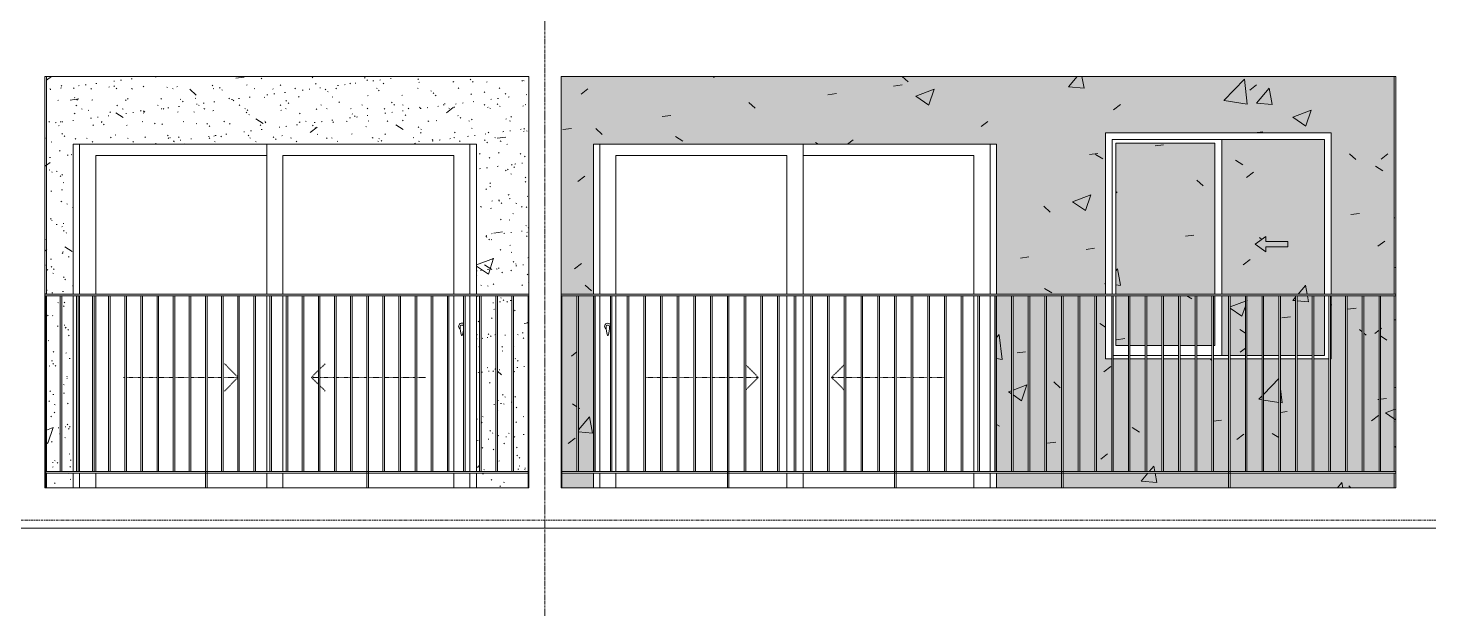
# Model space of a CAD drawing. Header units: millimetres. Extents: x -134153 to 99383, y -5233 to 35400.
# Drawn here: x 27454 to 36140, y 11849 to 15450 of the extents above; entities that cross this region are included whole.
import ezdxf

# ---------------------------------------------------------------- set-up
doc = ezdxf.new("R2010")
doc.units = ezdxf.units.MM
for name, pattern in [('1 NÉT CALL OUT', [6, 3, -3]), ('Centre', [31.75, 6.35, -4.7625, 15.875, -4.7625]), ('Dash', [6, 3, -3]), ('Grid Line', [22.225, 12.7, -3.175, 3.175, -3.175])]:
    doc.linetypes.add(name, pattern=pattern)
for name, color, linetype, lineweight in [('0-2', 250, 'Continuous', 5), ('A-DETL-GENF', 92, 'Continuous', 9), ('A-DETL-GENF-1', 92, '1 NÉT CALL OUT', 9), ('A-DOOR', 31, 'Continuous', 9), ('A-DOOR-FRAM', 31, 'Continuous', 9), ('A-DOOR-HDLN', 31, 'Dash', 9), ('A-FLOR-HRAL', 11, 'Continuous', 9), ('A-FLOR-LEVL-2', 51, 'Centre', 9), ('A-GLAZ', 151, 'Continuous', 9), ('A-GLAZ-3', 7, '1 NÉT CALL OUT', 9), ('A-WALL', 113, 'Continuous', 9), ('A-WALL-PATT-1', 9, 'Continuous', 9), ('I-WALL-1', 7, 'Continuous', 9), ('S-GRID-1', 1, 'Grid Line', 9)]:
    doc.layers.add(name, color=color, linetype=linetype, lineweight=lineweight)
pattern_1 = [(50, (82572.6, 0), (1165.98, -102.01), [121.92, -1341.12]), (355, (82572.6, 0), (-225.554, 1222.763), [97.536, -1072.896]), (100.451, (82669.8, -8.5), (940.433, 1120.746), [103.616, -1139.776]), (46.184, (82572.6, 325.1), (1734.91, -269.07), [182.88, -2011.68]), (96.636, (82717.2, 302.7), (1519.38, 1583.54), [155.42, -1709.66]), (351.184, (82572.6, 325.1), (1519.39, 1583.52), [146.3, -1609.34]), (21, (82735.2, 243.8), (970.33, -654.498), [121.92, -1341.12]), (326, (82735.2, 243.8), (395.53, 1178.804), [97.536, -1072.896]), (71.451, (82816, 189.3), (1365.87, 524.296), [103.616, -1139.776]), (37.5, (82572.62, 0), (19.767, 541.153), [53.645, -1006.246, 53.645, -1035.507, -1076.96]), (37.5, (82572.62, 0), (19.767, 541.153), [-2149.043, 53.645, -1023.315]), (7.5, (82572.6, 0), (427.646, 641.156), [53.645, -567.334, 53.645, -981.862, -410.464]), (7.5, (82572.6, 0), (427.646, 641.156), [-1656.486, 53.645, -356.82]), (327.5, (82210.1, 0), (867.782, -36.665), [53.645, -352.755, 53.645, -1214.323, -1682.496]), (327.5, (82210.1, 0), (867.782, -36.665), [-1674.368, 53.645, -1628.85]), (317.5, (82047.56, 0), (948.028, 162.73), [53.645, -474.675, 53.645, -788.416, -1194.816]), (317.5, (82047.56, 0), (948.028, 162.73), [-1370.38, 53.645, -1141.17])]
pattern_2 = [(37.5, (82572.62, 0), (-5.1206, 156.61216), [5.364, -118.181, 5.364, -132.812, -132.08]), (37.5, (82572.62, 0), (-5.1206, 156.61216), [-261.722, 5.364, -126.716]), (7.5, (82572.62, 0), (143.847, 229.3842), [5.364, -61.285, 5.364, -105.989, -42.672]), (7.5, (82572.62, 0), (143.847, 229.3842), [-178.003, 5.364, -37.308]), (327.5, (82472.65, 0), (253.1176, 0.4601), [5.364, -35.276, 5.364, -140.94, -191.008]), (327.5, (82472.65, 0), (253.1176, 0.4601), [-186.944, 5.364, -185.644]), (317.5, (82472.65, 0), (244.3381, 71.3376), [5.364, -14.956, 5.364, -90.546, -109.728]), (317.5, (82472.65, 0), (244.3381, 71.3376), [-116.23, 5.364, -104.364])]

# ---------------------------------------------------------------- blocks, each defined once
blk = doc.blocks.new('NCV_TKTC_TANG 3 - 4_rvt-3-TKCS_MẶT ĐỨNG HƯỚNG NAM')
at = {"layer": 'A-WALL-PATT-1'}
h = blk.add_hatch(dxfattribs=at)
h.set_pattern_fill('FP_31', color=256, style=0, pattern_type=2)
h.set_pattern_definition(pattern_1)
h.paths.add_polyline_path([(66057.6, 12600), (66062.6, 12600), (66062.1, 12690), (66057.6, 12690), (66057.6, 12605.9)])
h.paths.add_polyline_path([(66062.1, 12700), (66062.6, 12700), (66062.6, 13790), (66057.6, 13790), (66057.6, 12700)])
h.paths.add_polyline_path([(66062.6, 13800), (66062.6, 15150), (66052.6, 15150), (66052.6, 13800), (66058.4, 13800)])
h = blk.add_hatch(dxfattribs=at)
h.set_pattern_fill('FP_32', color=256, style=0, pattern_type=2)
h.set_pattern_definition(pattern_2)
h.paths.add_polyline_path([(66057.6, 12600), (66062.6, 12600), (66062.1, 12690), (66057.6, 12690), (66057.6, 12605.9)])
h.paths.add_polyline_path([(66062.1, 12700), (66062.6, 12700), (66062.6, 13790), (66057.6, 13790), (66057.6, 12700)])
h.paths.add_polyline_path([(66062.6, 13800), (66062.6, 15150), (66052.6, 15150), (66052.6, 13800), (66058.4, 13800)])
h = blk.add_hatch(dxfattribs=at)
h.set_pattern_fill('FP_31', color=256, style=0, pattern_type=2)
h.set_pattern_definition(pattern_1)
h.paths.add_polyline_path([(68727.6, 12600), (69047.6, 12600), (69047.6, 12690), (68727.6, 12690)])
h.paths.add_polyline_path([(66062.6, 12600), (66227.6, 12600), (66227.6, 12690), (66062.6, 12690)])
h.paths.add_polyline_path([(69016.9, 12700), (69047.6, 12700), (69047.6, 13790), (68957.6, 13790), (68957.6, 12700), (69008, 12700)])
h.paths.add_polyline_path([(66080.7, 12700), (66147.6, 12700), (66147.6, 13790), (66062.6, 13790), (66062.6, 12700), (66077.6, 12700)])
h.paths.add_polyline_path([(66157.6, 12700), (66227.6, 12700), (66227.6, 13790), (66157.6, 13790), (66157.6, 13138.6)])
h.paths.add_polyline_path([(68727.6, 12700), (68747.6, 12700), (68747.6, 13790), (68727.6, 13790), (68727.6, 13138.6)])
h.paths.add_polyline_path([(68847.6, 12700), (68847.6, 13790), (68757.6, 13790), (68757.6, 12700)])
h.paths.add_polyline_path([(68857.6, 12700), (68947.6, 12700), (68947.6, 13790), (68857.6, 13789), (68857.6, 13138.6)])
h.paths.add_polyline_path([(66227.6, 13800), (66227.6, 14730), (68727.6, 14730), (68727.6, 13800), (69052.6, 13800), (69052.6, 15150), (66062.6, 15150), (66062.6, 13800), (66160.3, 13800)])
h = blk.add_hatch(dxfattribs=at)
h.set_pattern_fill('FP_32', color=256, style=0, pattern_type=2)
h.set_pattern_definition(pattern_2)
h.paths.add_polyline_path([(68727.6, 12600), (69047.6, 12600), (69047.6, 12690), (68727.6, 12690)])
h.paths.add_polyline_path([(66062.6, 12600), (66227.6, 12600), (66227.6, 12690), (66062.6, 12690)])
h.paths.add_polyline_path([(69016.9, 12700), (69047.6, 12700), (69047.6, 13790), (68957.6, 13790), (68957.6, 12700), (69008, 12700)])
h.paths.add_polyline_path([(66080.7, 12700), (66147.6, 12700), (66147.6, 13790), (66062.6, 13790), (66062.6, 12700), (66077.6, 12700)])
h.paths.add_polyline_path([(66157.6, 12700), (66227.6, 12700), (66227.6, 13790), (66157.6, 13790), (66157.6, 13138.6)])
h.paths.add_polyline_path([(68727.6, 12700), (68747.6, 12700), (68747.6, 13790), (68727.6, 13790), (68727.6, 13138.6)])
h.paths.add_polyline_path([(68847.6, 12700), (68847.6, 13790), (68757.6, 13790), (68757.6, 12700)])
h.paths.add_polyline_path([(68857.6, 12700), (68947.6, 12700), (68947.6, 13790), (68857.6, 13789), (68857.6, 13138.6)])
h.paths.add_polyline_path([(66227.6, 13800), (66227.6, 14730), (68727.6, 14730), (68727.6, 13800), (69052.6, 13800), (69052.6, 15150), (66062.6, 15150), (66062.6, 13800), (66160.3, 13800)])
h = blk.add_hatch(dxfattribs=at)
h.set_pattern_fill('FP_31', color=256, style=0, pattern_type=2)
h.set_pattern_definition(pattern_1)
h.paths.add_polyline_path([(71952.6, 12600), (72355.5, 12600), (72355.5, 12690), (71952.6, 12690)])
h.paths.add_polyline_path([(72657.1, 12600), (73391.5, 12600), (73391.5, 12690), (72365.5, 12690), (72365.5, 12600)])
h.paths.add_polyline_path([(69257.5, 12600), (69452.6, 12600), (69452.6, 12690), (69257.5, 12690), (69257.5, 12600.4)])
h.paths.add_polyline_path([(74254.9, 12600), (74417.1, 12600), (74417.1, 12690), (73401.5, 12690), (73401.5, 12600), (74243.7, 12600)])
h.paths.add_polyline_path([(69361.1, 12700), (69452.6, 12700), (69452.6, 13790), (69361.1, 13790), (69361.1, 13138.6)])
h.paths.add_polyline_path([(73287.9, 12700), (73287.9, 13400), (73194.3, 13400), (73194.3, 12700)])
h.paths.add_polyline_path([(73184.3, 12700), (73184.3, 13400), (73090.7, 13400), (73090.7, 12700)])
h.paths.add_polyline_path([(69351.1, 12700), (69351.1, 13790), (69257.5, 13790), (69257.5, 12700), (69283.4, 12700)])
h.paths.add_polyline_path([(73080.7, 12700), (73080.7, 13400), (72987.1, 13400), (72987.1, 12700)])
h.paths.add_polyline_path([(74402.1, 12700), (74417.1, 12700), (74417.1, 13790), (74333.9, 13790), (74333.9, 12700), (74347.6, 12700)])
h.paths.add_polyline_path([(74243.7, 12700), (74323.9, 12700), (74323.9, 13790), (74230.3, 13790), (74230.3, 12700)])
h.paths.add_polyline_path([(71952.6, 12700), (72044.7, 12700), (72044.7, 13790), (71952.6, 13790), (71952.6, 13138.6)])
h.paths.add_polyline_path([(72054.7, 12700), (72148.3, 12700), (72148.3, 13790), (72054.7, 13790), (72054.7, 13138.6)])
h.paths.add_polyline_path([(72251.9, 12700), (72251.9, 13790), (72158.3, 13790), (72158.3, 12700)])
h.paths.add_polyline_path([(72261.9, 12700), (72355.5, 12700), (72355.5, 13790), (72261.9, 13790), (72261.9, 13138.6)])
h.paths.add_polyline_path([(72365.5, 12700), (72459.1, 12700), (72459.1, 13790), (72365.5, 13790), (72365.5, 13138.6)])
h.paths.add_polyline_path([(72562.7, 12700), (72562.7, 13790), (72469.1, 13790), (72469.1, 12700)])
h.paths.add_polyline_path([(72572.7, 12700), (72666.3, 12700), (72666.3, 13400), (72627.6, 13400), (72627.6, 13790), (72572.7, 13790), (72572.7, 13138.6)])
h.paths.add_polyline_path([(72977.1, 12700), (72977.1, 13400), (72883.5, 13400), (72883.5, 12700)])
h.paths.add_polyline_path([(72873.5, 12700), (72873.5, 13400), (72779.9, 13400), (72779.9, 12700)])
h.paths.add_polyline_path([(72769.9, 12700), (72769.9, 13400), (72676.3, 13400), (72676.3, 12700)])
h.paths.add_polyline_path([(73401.5, 12700), (73495.1, 12700), (73495.1, 13400), (73401.5, 13400), (73401.5, 13138.6)])
h.paths.add_polyline_path([(73391.5, 12700), (73390.2, 13400), (73297.9, 13400), (73297.9, 12700)])
h.paths.add_polyline_path([(74220.3, 12700), (74220.3, 13790), (74126.7, 13790), (74126.7, 12700), (74146.9, 12700)])
h.paths.add_polyline_path([(73505.1, 12700), (73598.7, 12700), (73598.7, 13400), (73505.1, 13400), (73505.1, 13138.6)])
h.paths.add_polyline_path([(73608.7, 12700), (73702.3, 12700), (73702.3, 13400), (73608.7, 13400), (73608.7, 13138.6)])
h.paths.add_polyline_path([(73712.3, 12700), (73805.9, 12700), (73805.9, 13400), (73712.3, 13400), (73712.3, 13102)])
h.paths.add_polyline_path([(73815.9, 12700), (73909.5, 12700), (73909.5, 13400), (73815.9, 13400), (73815.9, 13006.2)])
h.paths.add_polyline_path([(74116.7, 12700), (74116.7, 13790), (74027.6, 13790), (74027.6, 13400), (74023.1, 13400), (74023.1, 12700)])
h.paths.add_polyline_path([(73919.5, 12700), (74013.1, 12700), (74013.1, 13400), (73919.5, 13400), (73919.5, 12910.3)])
h.paths.add_polyline_path([(73401.5, 13419.1), (73495.1, 13419.1), (73495.1, 13790), (73401.5, 13790), (73401.5, 13482.6)])
h.paths.add_polyline_path([(73391.5, 13419.1), (73391.5, 13790), (73349.8, 13790), (73349.8, 13419.1), (73369.6, 13419.1)])
h.paths.add_polyline_path([(73919.5, 13419.1), (73986.6, 13419.1), (73986.6, 13790), (73919.5, 13790)])
h.paths.add_polyline_path([(73909.5, 13419.1), (73909.5, 13790), (73815.9, 13790), (73815.9, 13419.1)])
h.paths.add_polyline_path([(73805.9, 13419.1), (73805.9, 13790), (73712.3, 13790), (73712.3, 13419.1)])
h.paths.add_polyline_path([(73702.3, 13419.1), (73702.3, 13790), (73608.7, 13790), (73608.7, 13419.1)])
h.paths.add_polyline_path([(73598.7, 13419.1), (73598.7, 13790), (73505.1, 13790), (73505.1, 13419.1)])
h.paths.add_polyline_path([(72769.9, 13482.6), (72769.9, 13790), (72691.1, 13790), (72691.1, 13482.6)])
h.paths.add_polyline_path([(73080.7, 13482.6), (73080.7, 13790), (72987.1, 13790), (72987.1, 13482.6)])
h.paths.add_polyline_path([(73090.7, 13482.6), (73184.3, 13482.6), (73184.3, 13790), (73090.7, 13789.2), (73090.7, 13677.1)])
h.paths.add_polyline_path([(72873.5, 13482.6), (72873.5, 13790), (72779.9, 13790), (72779.9, 13482.6)])
h.paths.add_polyline_path([(73194.3, 13482.6), (73287.9, 13482.6), (73287.9, 13790), (73194.3, 13790), (73194.3, 13581.2)])
h.paths.add_polyline_path([(73305.3, 13482.6), (73305.3, 13790), (73297.9, 13790), (73297.9, 13482.6), (73301, 13482.6)])
h.paths.add_polyline_path([(72977.1, 13482.6), (72977.1, 13790), (72883.5, 13790), (72883.5, 13482.6)])
h.paths.add_polyline_path([(72691.1, 13800), (73305.3, 13800), (73305.3, 14736.5), (72691.1, 14736.5), (72691.1, 14046.8)])
h.paths.add_polyline_path([(69452.6, 13800), (69452.6, 14730), (71952.6, 14730), (71952.6, 13800), (72627.6, 13800), (72627.6, 14800), (74027.6, 14800), (74027.6, 13800), (74417.1, 13800), (74417.1, 15150), (69252.6, 15150), (69252.6, 13800), (69375.1, 13800)])
h.paths.add_polyline_path([(73986.6, 13800), (73986.6, 14759.1), (73349.8, 14759.1), (73349.8, 13800), (73758.5, 13800)])
h.paths.add_polyline_path([(73623.1, 14062.1), (73555.3, 14109.5), (73623.1, 14157), (73623.1, 14126.5), (73758.5, 14126.5), (73758.5, 14092.6), (73623.1, 14092.6)])
h = blk.add_hatch(dxfattribs=at)
h.set_pattern_fill('FP_32', color=256, style=0, pattern_type=2)
h.set_pattern_definition(pattern_2)
h.paths.add_polyline_path([(71952.6, 12600), (72355.5, 12600), (72355.5, 12690), (71952.6, 12690)])
h.paths.add_polyline_path([(72657.1, 12600), (73391.5, 12600), (73391.5, 12690), (72365.5, 12690), (72365.5, 12600)])
h.paths.add_polyline_path([(69257.5, 12600), (69452.6, 12600), (69452.6, 12690), (69257.5, 12690), (69257.5, 12600.4)])
h.paths.add_polyline_path([(74254.9, 12600), (74417.1, 12600), (74417.1, 12690), (73401.5, 12690), (73401.5, 12600), (74243.7, 12600)])
h.paths.add_polyline_path([(69361.1, 12700), (69452.6, 12700), (69452.6, 13790), (69361.1, 13790), (69361.1, 13138.6)])
h.paths.add_polyline_path([(73287.9, 12700), (73287.9, 13400), (73194.3, 13400), (73194.3, 12700)])
h.paths.add_polyline_path([(73184.3, 12700), (73184.3, 13400), (73090.7, 13400), (73090.7, 12700)])
h.paths.add_polyline_path([(69351.1, 12700), (69351.1, 13790), (69257.5, 13790), (69257.5, 12700), (69283.4, 12700)])
h.paths.add_polyline_path([(73080.7, 12700), (73080.7, 13400), (72987.1, 13400), (72987.1, 12700)])
h.paths.add_polyline_path([(74402.1, 12700), (74417.1, 12700), (74417.1, 13790), (74333.9, 13790), (74333.9, 12700), (74347.6, 12700)])
h.paths.add_polyline_path([(74243.7, 12700), (74323.9, 12700), (74323.9, 13790), (74230.3, 13790), (74230.3, 12700)])
h.paths.add_polyline_path([(71952.6, 12700), (72044.7, 12700), (72044.7, 13790), (71952.6, 13790), (71952.6, 13138.6)])
h.paths.add_polyline_path([(72054.7, 12700), (72148.3, 12700), (72148.3, 13790), (72054.7, 13790), (72054.7, 13138.6)])
h.paths.add_polyline_path([(72251.9, 12700), (72251.9, 13790), (72158.3, 13790), (72158.3, 12700)])
h.paths.add_polyline_path([(72261.9, 12700), (72355.5, 12700), (72355.5, 13790), (72261.9, 13790), (72261.9, 13138.6)])
h.paths.add_polyline_path([(72365.5, 12700), (72459.1, 12700), (72459.1, 13790), (72365.5, 13790), (72365.5, 13138.6)])
h.paths.add_polyline_path([(72562.7, 12700), (72562.7, 13790), (72469.1, 13790), (72469.1, 12700)])
h.paths.add_polyline_path([(72572.7, 12700), (72666.3, 12700), (72666.3, 13400), (72627.6, 13400), (72627.6, 13790), (72572.7, 13790), (72572.7, 13138.6)])
h.paths.add_polyline_path([(72977.1, 12700), (72977.1, 13400), (72883.5, 13400), (72883.5, 12700)])
h.paths.add_polyline_path([(72873.5, 12700), (72873.5, 13400), (72779.9, 13400), (72779.9, 12700)])
h.paths.add_polyline_path([(72769.9, 12700), (72769.9, 13400), (72676.3, 13400), (72676.3, 12700)])
h.paths.add_polyline_path([(73401.5, 12700), (73495.1, 12700), (73495.1, 13400), (73401.5, 13400), (73401.5, 13138.6)])
h.paths.add_polyline_path([(73391.5, 12700), (73390.2, 13400), (73297.9, 13400), (73297.9, 12700)])
h.paths.add_polyline_path([(74220.3, 12700), (74220.3, 13790), (74126.7, 13790), (74126.7, 12700), (74146.9, 12700)])
h.paths.add_polyline_path([(73505.1, 12700), (73598.7, 12700), (73598.7, 13400), (73505.1, 13400), (73505.1, 13138.6)])
h.paths.add_polyline_path([(73608.7, 12700), (73702.3, 12700), (73702.3, 13400), (73608.7, 13400), (73608.7, 13138.6)])
h.paths.add_polyline_path([(73712.3, 12700), (73805.9, 12700), (73805.9, 13400), (73712.3, 13400), (73712.3, 13102)])
h.paths.add_polyline_path([(73815.9, 12700), (73909.5, 12700), (73909.5, 13400), (73815.9, 13400), (73815.9, 13006.2)])
h.paths.add_polyline_path([(74116.7, 12700), (74116.7, 13790), (74027.6, 13790), (74027.6, 13400), (74023.1, 13400), (74023.1, 12700)])
h.paths.add_polyline_path([(73919.5, 12700), (74013.1, 12700), (74013.1, 13400), (73919.5, 13400), (73919.5, 12910.3)])
h.paths.add_polyline_path([(73401.5, 13419.1), (73495.1, 13419.1), (73495.1, 13790), (73401.5, 13790), (73401.5, 13482.6)])
h.paths.add_polyline_path([(73391.5, 13419.1), (73391.5, 13790), (73349.8, 13790), (73349.8, 13419.1), (73369.6, 13419.1)])
h.paths.add_polyline_path([(73919.5, 13419.1), (73986.6, 13419.1), (73986.6, 13790), (73919.5, 13790)])
h.paths.add_polyline_path([(73909.5, 13419.1), (73909.5, 13790), (73815.9, 13790), (73815.9, 13419.1)])
h.paths.add_polyline_path([(73805.9, 13419.1), (73805.9, 13790), (73712.3, 13790), (73712.3, 13419.1)])
h.paths.add_polyline_path([(73702.3, 13419.1), (73702.3, 13790), (73608.7, 13790), (73608.7, 13419.1)])
h.paths.add_polyline_path([(73598.7, 13419.1), (73598.7, 13790), (73505.1, 13790), (73505.1, 13419.1)])
h.paths.add_polyline_path([(72769.9, 13482.6), (72769.9, 13790), (72691.1, 13790), (72691.1, 13482.6)])
h.paths.add_polyline_path([(73080.7, 13482.6), (73080.7, 13790), (72987.1, 13790), (72987.1, 13482.6)])
h.paths.add_polyline_path([(73090.7, 13482.6), (73184.3, 13482.6), (73184.3, 13790), (73090.7, 13789.2), (73090.7, 13677.1)])
h.paths.add_polyline_path([(72873.5, 13482.6), (72873.5, 13790), (72779.9, 13790), (72779.9, 13482.6)])
h.paths.add_polyline_path([(73194.3, 13482.6), (73287.9, 13482.6), (73287.9, 13790), (73194.3, 13790), (73194.3, 13581.2)])
h.paths.add_polyline_path([(73305.3, 13482.6), (73305.3, 13790), (73297.9, 13790), (73297.9, 13482.6), (73301, 13482.6)])
h.paths.add_polyline_path([(72977.1, 13482.6), (72977.1, 13790), (72883.5, 13790), (72883.5, 13482.6)])
h.paths.add_polyline_path([(72691.1, 13800), (73305.3, 13800), (73305.3, 14736.5), (72691.1, 14736.5), (72691.1, 14046.8)])
h.paths.add_polyline_path([(69452.6, 13800), (69452.6, 14730), (71952.6, 14730), (71952.6, 13800), (72627.6, 13800), (72627.6, 14800), (74027.6, 14800), (74027.6, 13800), (74417.1, 13800), (74417.1, 15150), (69252.6, 15150), (69252.6, 13800), (69375.1, 13800)])
h.paths.add_polyline_path([(73986.6, 13800), (73986.6, 14759.1), (73349.8, 14759.1), (73349.8, 13800), (73758.5, 13800)])
h.paths.add_polyline_path([(73623.1, 14062.1), (73555.3, 14109.5), (73623.1, 14157), (73623.1, 14126.5), (73758.5, 14126.5), (73758.5, 14092.6), (73623.1, 14092.6)])
h = blk.add_hatch(dxfattribs=at)
h.set_pattern_fill('FP_31', color=256, style=0, pattern_type=2)
h.set_pattern_definition(pattern_1)
h.paths.add_polyline_path([(74417.1, 12600), (74427.1, 12600.6), (74427.1, 12690), (74417.1, 12690), (74417.1, 12613.1)])
h.paths.add_polyline_path([(74427.1, 12700), (74427.1, 13790), (74417.1, 13790), (74417.6, 12700)])
h.paths.add_polyline_path([(74417.1, 13800), (74427.1, 13800), (74425.7, 15150), (74417.1, 15150), (74417.1, 14242.8)])
h = blk.add_hatch(dxfattribs=at)
h.set_pattern_fill('FP_32', color=256, style=0, pattern_type=2)
h.set_pattern_definition(pattern_2)
h.paths.add_polyline_path([(74417.1, 12600), (74427.1, 12600.6), (74427.1, 12690), (74417.1, 12690), (74417.1, 12613.1)])
h.paths.add_polyline_path([(74427.1, 12700), (74427.1, 13790), (74417.1, 13790), (74417.6, 12700)])
h.paths.add_polyline_path([(74417.1, 13800), (74427.1, 13800), (74425.7, 15150), (74417.1, 15150), (74417.1, 14242.8)])
at = {"layer": 'I-WALL-1'}
for p, q in [((66062.6, 15150), (66062.6, 13800)), ((74417.1, 13800), (74417.1, 15150)), ((74427.1, 15150), (74427.1, 13800)), ((66227.6, 13800), (66227.6, 14730)), ((66227.6, 14730), (68727.6, 14730)), ((68727.6, 14730), (68727.6, 13800)), ((69452.6, 13800), (69452.6, 14730)), ((69452.6, 14730), (71952.6, 14730)), ((71952.6, 14730), (71952.6, 13800)), ((66062.6, 13790), (66062.6, 12700)), ((66227.6, 12700), (66227.6, 13790)), ((68727.6, 13790), (68727.6, 12700)), ((69452.6, 12700), (69452.6, 13790)), ((71952.6, 13790), (71952.6, 12700)), ((74417.1, 12700), (74417.1, 13790)), ((74427.1, 13790), (74427.1, 12700)), ((66062.6, 12690), (66062.6, 12600)), ((66227.6, 12600), (66227.6, 12690)), ((68727.6, 12690), (68727.6, 12600)), ((69452.6, 12600), (69452.6, 12690)), ((71952.6, 12690), (71952.6, 12600)), ((74417.1, 12600), (74417.1, 12690)), ((74427.1, 12690), (74427.1, 12600))]:
    blk.add_line(p, q, dxfattribs=at)
blk = doc.blocks.new('DEG_02-DEG_03 - DEG_02-2500x2400mm-CỬA ĐI 02 CÁNH TRƯỢT-V254-TKCS_MẶT ĐỨNG HƯỚNG NAM')
at = {"layer": 'A-DOOR'}
for p, q in [((67427.6, 10400), (67427.6, 11330)), ((68687.6, 11330), (68687.6, 10400)), ((66367.6, 11260), (66367.6, 10400)), ((66367.6, 11260), (67427.6, 11260)), ((67527.6, 11260), (67527.6, 10400)), ((67527.6, 11260), (68587.6, 11260)), ((68587.6, 10400), (68587.6, 11260)), ((66367.6, 10390), (66367.6, 9300)), ((67427.6, 9300), (67427.6, 10390)), ((67527.6, 10390), (67527.6, 9300)), ((68587.6, 9300), (68587.6, 10390)), ((68687.6, 10390), (68687.6, 9300)), ((66367.6, 9290), (66367.6, 9200)), ((67427.6, 9200), (67427.6, 9290)), ((67527.6, 9290), (67527.6, 9200)), ((68587.6, 9200), (68587.6, 9290)), ((68687.6, 9290), (68687.6, 9200))]:
    blk.add_line(p, q, dxfattribs=at)
at = {"layer": 'A-DOOR', "flags": 128}
blk.add_lwpolyline([(68639.1, 10208.7), (68639.1, 10208.7), (68639, 10208.7), (68639, 10208.7), (68639, 10208.7), (68639, 10208.7), (68639, 10208.7), (68639, 10208.7), (68638.9, 10208.7), (68638.9, 10208.7), (68638.9, 10208.7), (68638.9, 10208.7), (68638.8, 10208.7), (68638.8, 10208.7), (68638.8, 10208.7), (68638.7, 10208.7), (68638.7, 10208.7), (68638.7, 10208.7), (68638.6, 10208.7), (68638.6, 10208.7), (68638.5, 10208.7), (68638.5, 10208.7), (68638.4, 10208.7), (68638.4, 10208.7), (68638.3, 10208.7), (68638.3, 10208.7), (68638.2, 10208.7), (68638.2, 10208.7), (68638.1, 10208.7), (68638.1, 10208.7), (68638, 10208.7), (68637.9, 10208.7), (68637.9, 10208.7), (68637.8, 10208.7), (68637.8, 10208.7), (68637.7, 10208.7), (68637.6, 10208.7), (68637.6, 10208.7), (68637.5, 10208.7), (68637.5, 10208.7), (68637.4, 10208.7), (68637.3, 10208.7), (68637.3, 10208.7), (68637.2, 10208.7), (68637.2, 10208.7), (68637.1, 10208.7), (68637.1, 10208.7), (68637, 10208.7), (68636.9, 10208.7), (68636.9, 10208.7), (68636.8, 10208.7), (68636.8, 10208.7), (68636.7, 10208.7), (68636.7, 10208.7), (68636.6, 10208.7), (68636.6, 10208.7), (68636.5, 10208.7), (68636.5, 10208.7), (68636.5, 10208.7), (68636.4, 10208.7), (68636.4, 10208.7), (68636.3, 10208.7), (68636.3, 10208.7), (68636.3, 10208.7), (68636.2, 10208.7), (68636.2, 10208.7), (68636.2, 10208.7), (68636.2, 10208.7), (68636.2, 10208.7), (68636.1, 10208.7), (68636.1, 10208.7), (68636.1, 10208.7), (68636.1, 10208.7), (68636.1, 10208.7), (68636.1, 10208.7), (68636.1, 10208.7)], dxfattribs=at)
at = {"layer": 'A-DOOR'}
for centre, radius, start, end in [((68637.6, 10200), 20, 60, 180), ((68637.6, 10200), 20, 180, 240), ((68636.1, 10199.2), 9.45, 90, 180), ((68791.4, 10199.2), 164.8, 180, 199.13397), ((68639.1, 10199.2), 9.45, 30, 90), ((68483.8, 10199.2), 164.8, 340.86603, 356.02944), ((68637.9, 10146), 2.34, 199.13397, 261.03098), ((68637.2, 10146), 2.34, 278.96902, 340.86603)]:
    blk.add_arc(centre, radius, start, end, dxfattribs=at)
at = {"layer": 'A-DOOR-FRAM'}
for p, q in [((66267.6, 10400), (66267.6, 11330)), ((68687.6, 10400), (68687.6, 11330)), ((66267.6, 9300), (66267.6, 10390)), ((68687.6, 9300), (68687.6, 10390)), ((66267.6, 9200), (66267.6, 9290)), ((68687.6, 9200), (68687.6, 9290))]:
    blk.add_line(p, q, dxfattribs=at)
at = {"layer": 'A-DOOR-HDLN'}
for p, q in [((67247.6, 9887), (67165.5, 9969.1)), ((67704.8, 9884.2), (67747.6, 9927)), ((67757.6, 9937), (67789.7, 9969.1)), ((66540.3, 9884.2), (66547.6, 9884.2)), ((66557.6, 9884.2), (66647.6, 9884.2)), ((66657.6, 9884.2), (66747.6, 9884.2)), ((66757.6, 9884.2), (66847.6, 9884.2)), ((66857.6, 9884.2), (66947.6, 9884.2)), ((66957.6, 9884.2), (67047.6, 9884.2)), ((67057.6, 9884.2), (67147.6, 9884.2)), ((67157.6, 9884.2), (67247.6, 9884.2)), ((67247.6, 9881.5), (67165.5, 9799.4)), ((67704.8, 9884.2), (67747.6, 9841.5)), ((67747.6, 9884.2), (67704.8, 9884.2)), ((67847.6, 9884.2), (67757.6, 9884.2)), ((67757.6, 9831.5), (67789.7, 9799.4)), ((67947.6, 9884.2), (67857.6, 9884.2)), ((68047.6, 9884.2), (67957.6, 9884.2)), ((68147.6, 9884.2), (68057.6, 9884.2)), ((68247.6, 9884.2), (68157.6, 9884.2)), ((68347.6, 9884.2), (68257.6, 9884.2)), ((68414.8, 9884.2), (68357.6, 9884.2))]:
    blk.add_line(p, q, dxfattribs=at)
blk = doc.blocks.new('1_FAMILY RVT - W01-WxH 1400x1400xmm-411185-TKCS_MẶT ĐỨNG HƯỚNG NAM')
at = {"layer": 'A-DETL-GENF-1'}
blk.add_hatch(color=256, dxfattribs=at).paths.add_polyline_path([(73623.1, 10662.1), (73623.1, 10692.6), (73758.5, 10692.6), (73758.5, 10726.5), (73623.1, 10726.5), (73623.1, 10757), (73555.3, 10709.5)])
at = {"layer": 'A-DETL-GENF'}
for p, q in [((73555.3, 10709.5), (73623.1, 10757)), ((73555.3, 10709.5), (73623.1, 10757)), ((73555.3, 10709.5), (73623.1, 10662.1)), ((73623.1, 10662.1), (73555.3, 10709.5)), ((73623.1, 10757), (73623.1, 10726.5)), ((73623.1, 10757), (73623.1, 10726.5)), ((73758.5, 10726.5), (73623.1, 10726.5)), ((73623.1, 10726.5), (73758.5, 10726.5)), ((73623.1, 10692.6), (73623.1, 10662.1)), ((73758.5, 10692.6), (73623.1, 10692.6)), ((73623.1, 10692.6), (73623.1, 10662.1)), ((73758.5, 10692.6), (73623.1, 10692.6)), ((73758.5, 10726.5), (73758.5, 10692.6)), ((73758.5, 10726.5), (73758.5, 10692.6))]:
    blk.add_line(p, q, dxfattribs=at)
at = {"layer": 'A-GLAZ'}
for p, q in [((74027.6, 11400), (72627.6, 11400)), ((72627.6, 10400), (72627.6, 11400)), ((74027.6, 10400), (74027.6, 11400)), ((72668.5, 11359.1), (72668.5, 10400)), ((72668.5, 11359.1), (73986.6, 11359.1)), ((72691.1, 11336.5), (73305.3, 11336.5)), ((72691.1, 10400), (72691.1, 11336.5)), ((73305.3, 11336.5), (73305.3, 10400)), ((73349.8, 10400), (73349.8, 11359.1)), ((73986.6, 11359.1), (73986.6, 10400)), ((72627.6, 10000), (72627.6, 10390)), ((72691.1, 10082.6), (72691.1, 10390)), ((73305.3, 10390), (73305.3, 10082.6)), ((73349.8, 10019), (73349.8, 10390)), ((73986.6, 10390), (73986.6, 10019)), ((74027.6, 10000), (74027.6, 10390)), ((72769.9, 10082.6), (72691.1, 10082.6)), ((72873.5, 10082.6), (72779.9, 10082.6)), ((72977.1, 10082.6), (72883.5, 10082.6)), ((73080.7, 10082.6), (72987.1, 10082.6)), ((73184.3, 10082.6), (73090.7, 10082.6)), ((73287.9, 10082.6), (73194.3, 10082.6)), ((73305.3, 10082.6), (73297.9, 10082.6)), ((72666.3, 10000), (72627.6, 10000)), ((72769.9, 10019), (72676.3, 10019)), ((72769.9, 10000), (72676.3, 10000)), ((72873.5, 10019), (72779.9, 10019)), ((72873.5, 10000), (72779.9, 10000)), ((72977.1, 10019), (72883.5, 10019)), ((72977.1, 10000), (72883.5, 10000)), ((73080.7, 10019), (72987.1, 10019)), ((73080.7, 10000), (72987.1, 10000)), ((73184.3, 10019), (73090.7, 10019)), ((73184.3, 10000), (73090.7, 10000)), ((73287.9, 10019), (73194.3, 10019)), ((73287.9, 10000), (73194.3, 10000)), ((73391.5, 10019), (73297.9, 10019)), ((73391.5, 10000), (73297.9, 10000)), ((73495.1, 10019), (73401.5, 10019)), ((73495.1, 10000), (73401.5, 10000)), ((73598.7, 10019), (73505.1, 10019)), ((73598.7, 10000), (73505.1, 10000)), ((73702.3, 10019), (73608.7, 10019)), ((73702.3, 10000), (73608.7, 10000)), ((73805.9, 10019), (73712.3, 10019)), ((73805.9, 10000), (73712.3, 10000)), ((73909.5, 10019), (73815.9, 10019)), ((73909.5, 10000), (73815.9, 10000)), ((73986.6, 10019), (73919.5, 10019)), ((74013.1, 10000), (73919.5, 10000)), ((74027.6, 10000), (74023.1, 10000))]:
    blk.add_line(p, q, dxfattribs=at)
blk = doc.blocks.new('DEG_02-DEG_03 - DEG_02-2500x2400mm-CỬA ĐI 02 CÁNH TRƯỢT-841416-TKCS_MẶT ĐỨNG HƯỚNG NAM')
at = {"layer": 'A-DOOR'}
for p, q in [((69492.6, 10400), (69492.6, 11330)), ((70752.6, 11330), (70752.6, 10400)), ((69592.6, 11260), (70652.6, 11260)), ((69592.6, 11260), (69592.6, 10400)), ((70652.6, 10400), (70652.6, 11260)), ((70752.6, 11260), (71812.6, 11260)), ((71812.6, 10400), (71812.6, 11260)), ((69492.6, 9300), (69492.6, 10390)), ((69592.6, 10390), (69592.6, 9300)), ((70652.6, 9300), (70652.6, 10390)), ((70752.6, 10390), (70752.6, 9300)), ((71812.6, 9300), (71812.6, 10390)), ((69492.6, 9200), (69492.6, 9290)), ((69592.6, 9290), (69592.6, 9200)), ((70652.6, 9200), (70652.6, 9290)), ((70752.6, 9290), (70752.6, 9200)), ((71812.6, 9200), (71812.6, 9290))]:
    blk.add_line(p, q, dxfattribs=at)
at = {"layer": 'A-DOOR', "flags": 128}
blk.add_lwpolyline([(69544.1, 10208.7), (69544.1, 10208.7), (69544, 10208.7), (69544, 10208.7), (69544, 10208.7), (69544, 10208.7), (69544, 10208.7), (69544, 10208.7), (69543.9, 10208.7), (69543.9, 10208.7), (69543.9, 10208.7), (69543.9, 10208.7), (69543.8, 10208.7), (69543.8, 10208.7), (69543.8, 10208.7), (69543.7, 10208.7), (69543.7, 10208.7), (69543.7, 10208.7), (69543.6, 10208.7), (69543.6, 10208.7), (69543.5, 10208.7), (69543.5, 10208.7), (69543.4, 10208.7), (69543.4, 10208.7), (69543.3, 10208.7), (69543.3, 10208.7), (69543.2, 10208.7), (69543.2, 10208.7), (69543.1, 10208.7), (69543.1, 10208.7), (69543, 10208.7), (69542.9, 10208.7), (69542.9, 10208.7), (69542.8, 10208.7), (69542.8, 10208.7), (69542.7, 10208.7), (69542.6, 10208.7), (69542.6, 10208.7), (69542.5, 10208.7), (69542.5, 10208.7), (69542.4, 10208.7), (69542.3, 10208.7), (69542.3, 10208.7), (69542.2, 10208.7), (69542.2, 10208.7), (69542.1, 10208.7), (69542.1, 10208.7), (69542, 10208.7), (69541.9, 10208.7), (69541.9, 10208.7), (69541.8, 10208.7), (69541.8, 10208.7), (69541.7, 10208.7), (69541.7, 10208.7), (69541.6, 10208.7), (69541.6, 10208.7), (69541.5, 10208.7), (69541.5, 10208.7), (69541.5, 10208.7), (69541.4, 10208.7), (69541.4, 10208.7), (69541.3, 10208.7), (69541.3, 10208.7), (69541.3, 10208.7), (69541.2, 10208.7), (69541.2, 10208.7), (69541.2, 10208.7), (69541.2, 10208.7), (69541.2, 10208.7), (69541.1, 10208.7), (69541.1, 10208.7), (69541.1, 10208.7), (69541.1, 10208.7), (69541.1, 10208.7), (69541.1, 10208.7), (69541.1, 10208.7)], dxfattribs=at)
at = {"layer": 'A-DOOR'}
for centre, radius, start, end in [((69542.6, 10200), 20, 37.51252, 180), ((69542.6, 10200), 20, 180, 240), ((69541.1, 10199.2), 9.45, 90, 180), ((69696.4, 10199.2), 164.8, 180, 199.13397), ((69544.1, 10199.2), 9.45, 0, 90), ((69388.8, 10199.2), 164.8, 340.86603, 0), ((69542.6, 10200), 20, 300, 322.48748), ((69542.9, 10146), 2.34, 199.13397, 261.03098), ((69542.2, 10146), 2.34, 278.96902, 340.86603)]:
    blk.add_arc(centre, radius, start, end, dxfattribs=at)
at = {"layer": 'A-DOOR-FRAM'}
for p, q in [((69492.6, 11330), (69492.6, 10400)), ((71912.6, 11330), (71912.6, 10400)), ((69492.6, 10390), (69492.6, 9300)), ((71912.6, 10390), (71912.6, 9300)), ((69492.6, 9290), (69492.6, 9200)), ((71912.6, 9290), (71912.6, 9200))]:
    blk.add_line(p, q, dxfattribs=at)
at = {"layer": 'A-DOOR-HDLN'}
for p, q in [((70475.3, 9884.2), (70397.1, 9962.5)), ((70929.8, 9884.2), (71008.7, 9963.1)), ((69775.5, 9884.2), (69869.1, 9884.2)), ((69880.5, 9884.2), (69972.7, 9884.2)), ((69982.7, 9884.2), (70076.3, 9884.2)), ((70086.3, 9884.2), (70179.9, 9884.2)), ((70189.9, 9884.2), (70283.5, 9884.2)), ((70293.5, 9884.2), (70387.1, 9884.2)), ((70475.3, 9884.2), (70397.1, 9806)), ((70397.1, 9884.2), (70475.3, 9884.2)), ((70929.8, 9884.2), (71008.7, 9805.3)), ((71008.7, 9884.2), (70929.8, 9884.2)), ((71112.3, 9884.2), (71018.7, 9884.2)), ((71215.9, 9884.2), (71122.3, 9884.2)), ((71319.5, 9884.2), (71225.9, 9884.2)), ((71423.1, 9884.2), (71329.5, 9884.2)), ((71526.7, 9884.2), (71433.1, 9884.2)), ((71630.3, 9884.2), (71536.7, 9884.2))]:
    blk.add_line(p, q, dxfattribs=at)
blk = doc.blocks.new('Railing - 10mm-1251313-TKCS_MẶT ĐỨNG HƯỚNG NAM')
at = {"layer": 'A-FLOR-HRAL'}
for p, q in [((52620.064287, 5900), (52620.064287, 6990)), ((52630.064287, 5900), (52630.064287, 6990))]:
    blk.add_line(p, q, dxfattribs=at)
blk = doc.blocks.new('Railing - 50 x 10mm-1251315-TKCS_MẶT ĐỨNG HƯỚNG NAM')
at = {"layer": 'A-FLOR-HRAL'}
for p, q in [((51697.564287, 5800), (51697.564287, 6990)), ((51707.564287, 6990), (51697.564287, 6990)), ((51707.564287, 5800), (51707.564287, 6990))]:
    blk.add_line(p, q, dxfattribs=at)
blk = doc.blocks.new('Railing - 50 x 10mm-1251311-TKCS_MẶT ĐỨNG HƯỚNG NAM')
at = {"layer": 'A-FLOR-HRAL'}
for p in [(52722.564287, 5800), (52727.564287, 6990)]:
    blk.add_line(p, (52722.564287, 6990), dxfattribs=at)
blk = doc.blocks.new('Railing - 50 x 10mm-V290-TKCS_MẶT ĐỨNG HƯỚNG NAM')
at = {"layer": 'A-FLOR-HRAL'}
for p, q in [((66057.564287, 6990), (66052.635618, 6990)), ((66057.564287, 5800), (66057.564287, 6990))]:
    blk.add_line(p, q, dxfattribs=at)
blk = doc.blocks.new('Railing - Railing-3816204-TKCS_MẶT ĐỨNG HƯỚNG NAM')
at = {"layer": 'A-FLOR-HRAL'}
for p, q in [((66052.635618, 12700), (69052.564287, 12700)), ((69052.564287, 12690), (66052.635618, 12690))]:
    blk.add_line(p, q, dxfattribs=at)
for name, p in [('Railing - 50 x 10mm-V290-TKCS_MẶT ĐỨNG HƯỚNG NAM', (0, 6800)), ('Railing - 10mm-1251313-TKCS_MẶT ĐỨNG HƯỚNG NAM', (13527.5, 6800)), ('Railing - 10mm-1251313-TKCS_MẶT ĐỨNG HƯỚNG NAM', (13627.5, 6800)), ('Railing - 10mm-1251313-TKCS_MẶT ĐỨNG HƯỚNG NAM', (13727.5, 6800)), ('Railing - 10mm-1251313-TKCS_MẶT ĐỨNG HƯỚNG NAM', (13827.5, 6800)), ('Railing - 10mm-1251313-TKCS_MẶT ĐỨNG HƯỚNG NAM', (13927.5, 6800)), ('Railing - 10mm-1251313-TKCS_MẶT ĐỨNG HƯỚNG NAM', (14027.5, 6800)), ('Railing - 10mm-1251313-TKCS_MẶT ĐỨNG HƯỚNG NAM', (14127.5, 6800)), ('Railing - 10mm-1251313-TKCS_MẶT ĐỨNG HƯỚNG NAM', (14227.5, 6800)), ('Railing - 10mm-1251313-TKCS_MẶT ĐỨNG HƯỚNG NAM', (14327.5, 6800)), ('Railing - 50 x 10mm-1251315-TKCS_MẶT ĐỨNG HƯỚNG NAM', (15350, 6800)), ('Railing - 10mm-1251313-TKCS_MẶT ĐỨNG HƯỚNG NAM', (14527.5, 6800)), ('Railing - 10mm-1251313-TKCS_MẶT ĐỨNG HƯỚNG NAM', (14627.5, 6800)), ('Railing - 10mm-1251313-TKCS_MẶT ĐỨNG HƯỚNG NAM', (14727.5, 6800)), ('Railing - 10mm-1251313-TKCS_MẶT ĐỨNG HƯỚNG NAM', (14827.5, 6800)), ('Railing - 10mm-1251313-TKCS_MẶT ĐỨNG HƯỚNG NAM', (14927.5, 6800)), ('Railing - 10mm-1251313-TKCS_MẶT ĐỨNG HƯỚNG NAM', (15027.5, 6800)), ('Railing - 10mm-1251313-TKCS_MẶT ĐỨNG HƯỚNG NAM', (15127.5, 6800)), ('Railing - 10mm-1251313-TKCS_MẶT ĐỨNG HƯỚNG NAM', (15227.5, 6800)), ('Railing - 10mm-1251313-TKCS_MẶT ĐỨNG HƯỚNG NAM', (15327.5, 6800)), ('Railing - 50 x 10mm-1251315-TKCS_MẶT ĐỨNG HƯỚNG NAM', (16350, 6800)), ('Railing - 10mm-1251313-TKCS_MẶT ĐỨNG HƯỚNG NAM', (15527.5, 6800)), ('Railing - 10mm-1251313-TKCS_MẶT ĐỨNG HƯỚNG NAM', (15627.5, 6800)), ('Railing - 10mm-1251313-TKCS_MẶT ĐỨNG HƯỚNG NAM', (15727.5, 6800)), ('Railing - 10mm-1251313-TKCS_MẶT ĐỨNG HƯỚNG NAM', (15827.5, 6800)), ('Railing - 10mm-1251313-TKCS_MẶT ĐỨNG HƯỚNG NAM', (15927.5, 6800)), ('Railing - 10mm-1251313-TKCS_MẶT ĐỨNG HƯỚNG NAM', (16027.5, 6800)), ('Railing - 10mm-1251313-TKCS_MẶT ĐỨNG HƯỚNG NAM', (16127.5, 6800)), ('Railing - 10mm-1251313-TKCS_MẶT ĐỨNG HƯỚNG NAM', (16227.5, 6800)), ('Railing - 10mm-1251313-TKCS_MẶT ĐỨNG HƯỚNG NAM', (16327.5, 6800)), ('Railing - 50 x 10mm-1251311-TKCS_MẶT ĐỨNG HƯỚNG NAM', (16325, 6800))]:
    blk.add_blockref(name, p)
blk = doc.blocks.new('Top Rail Type - Top Rail_Internal_-3816207-TKCS_MẶT ĐỨNG HƯỚNG NAM')
at = {"layer": 'A-FLOR-HRAL'}
for p, q in [((69052.564287, 13800), (66052.635618, 13800)), ((69052.564287, 13790), (66052.635618, 13790))]:
    blk.add_line(p, q, dxfattribs=at)
blk = doc.blocks.new('Railing - 50 x 10mm-V291-TKCS_MẶT ĐỨNG HƯỚNG NAM')
at = {"layer": 'A-FLOR-HRAL'}
blk.add_line((74427.5, 5800), (74427.5, 6990), dxfattribs=at)
blk = doc.blocks.new('Railing - 50 x 10mm-V292-TKCS_MẶT ĐỨNG HƯỚNG NAM')
at = {"layer": 'A-FLOR-HRAL'}
for p, q in [((69257.5, 6990), (69252.6, 6990)), ((69257.5, 5799.8), (69257.5, 6990))]:
    blk.add_line(p, q, dxfattribs=at)
blk = doc.blocks.new('Railing - Railing-3816227-TKCS_MẶT ĐỨNG HƯỚNG NAM')
at = {"layer": 'A-FLOR-HRAL'}
for p, q in [((69252.6, 12700), (74427.6, 12700)), ((74427.6, 12690), (69252.6, 12690))]:
    blk.add_line(p, q, dxfattribs=at)
for name, p in [('Railing - 50 x 10mm-V292-TKCS_MẶT ĐỨNG HƯỚNG NAM', (0, 6800)), ('Railing - 10mm-1251313-TKCS_MẶT ĐỨNG HƯỚNG NAM', (16731, 6800)), ('Railing - 10mm-1251313-TKCS_MẶT ĐỨNG HƯỚNG NAM', (16834.6, 6800)), ('Railing - 10mm-1251313-TKCS_MẶT ĐỨNG HƯỚNG NAM', (16938.2, 6800)), ('Railing - 10mm-1251313-TKCS_MẶT ĐỨNG HƯỚNG NAM', (17041.8, 6800)), ('Railing - 10mm-1251313-TKCS_MẶT ĐỨNG HƯỚNG NAM', (17145.4, 6800)), ('Railing - 10mm-1251313-TKCS_MẶT ĐỨNG HƯỚNG NAM', (17249, 6800)), ('Railing - 10mm-1251313-TKCS_MẶT ĐỨNG HƯỚNG NAM', (17352.6, 6800)), ('Railing - 10mm-1251313-TKCS_MẶT ĐỨNG HƯỚNG NAM', (17456.2, 6800)), ('Railing - 10mm-1251313-TKCS_MẶT ĐỨNG HƯỚNG NAM', (17559.8, 6800)), ('Railing - 50 x 10mm-1251315-TKCS_MẶT ĐỨNG HƯỚNG NAM', (18585.9, 6800)), ('Railing - 10mm-1251313-TKCS_MẶT ĐỨNG HƯỚNG NAM', (17767, 6800)), ('Railing - 10mm-1251313-TKCS_MẶT ĐỨNG HƯỚNG NAM', (17870.6, 6800)), ('Railing - 10mm-1251313-TKCS_MẶT ĐỨNG HƯỚNG NAM', (17974.2, 6800)), ('Railing - 10mm-1251313-TKCS_MẶT ĐỨNG HƯỚNG NAM', (18077.8, 6800)), ('Railing - 10mm-1251313-TKCS_MẶT ĐỨNG HƯỚNG NAM', (18181.4, 6800)), ('Railing - 10mm-1251313-TKCS_MẶT ĐỨNG HƯỚNG NAM', (18285, 6800)), ('Railing - 10mm-1251313-TKCS_MẶT ĐỨNG HƯỚNG NAM', (18388.6, 6800)), ('Railing - 10mm-1251313-TKCS_MẶT ĐỨNG HƯỚNG NAM', (18492.2, 6800)), ('Railing - 10mm-1251313-TKCS_MẶT ĐỨNG HƯỚNG NAM', (18595.8, 6800)), ('Railing - 50 x 10mm-1251315-TKCS_MẶT ĐỨNG HƯỚNG NAM', (19621.9, 6800)), ('Railing - 10mm-1251313-TKCS_MẶT ĐỨNG HƯỚNG NAM', (18803, 6800)), ('Railing - 10mm-1251313-TKCS_MẶT ĐỨNG HƯỚNG NAM', (18906.6, 6800)), ('Railing - 10mm-1251313-TKCS_MẶT ĐỨNG HƯỚNG NAM', (19010.2, 6800)), ('Railing - 10mm-1251313-TKCS_MẶT ĐỨNG HƯỚNG NAM', (19113.8, 6800)), ('Railing - 10mm-1251313-TKCS_MẶT ĐỨNG HƯỚNG NAM', (19217.4, 6800)), ('Railing - 10mm-1251313-TKCS_MẶT ĐỨNG HƯỚNG NAM', (19321, 6800)), ('Railing - 10mm-1251313-TKCS_MẶT ĐỨNG HƯỚNG NAM', (19424.6, 6800)), ('Railing - 10mm-1251313-TKCS_MẶT ĐỨNG HƯỚNG NAM', (19528.2, 6800)), ('Railing - 10mm-1251313-TKCS_MẶT ĐỨNG HƯỚNG NAM', (19631.8, 6800)), ('Railing - 50 x 10mm-1251315-TKCS_MẶT ĐỨNG HƯỚNG NAM', (20657.9, 6800)), ('Railing - 10mm-1251313-TKCS_MẶT ĐỨNG HƯỚNG NAM', (19839, 6800)), ('Railing - 10mm-1251313-TKCS_MẶT ĐỨNG HƯỚNG NAM', (19942.6, 6800)), ('Railing - 10mm-1251313-TKCS_MẶT ĐỨNG HƯỚNG NAM', (20046.2, 6800)), ('Railing - 10mm-1251313-TKCS_MẶT ĐỨNG HƯỚNG NAM', (20149.8, 6800)), ('Railing - 10mm-1251313-TKCS_MẶT ĐỨNG HƯỚNG NAM', (20253.4, 6800)), ('Railing - 10mm-1251313-TKCS_MẶT ĐỨNG HƯỚNG NAM', (20357, 6800)), ('Railing - 10mm-1251313-TKCS_MẶT ĐỨNG HƯỚNG NAM', (20460.6, 6800)), ('Railing - 10mm-1251313-TKCS_MẶT ĐỨNG HƯỚNG NAM', (20564.2, 6800)), ('Railing - 10mm-1251313-TKCS_MẶT ĐỨNG HƯỚNG NAM', (20667.8, 6800)), ('Railing - 50 x 10mm-1251315-TKCS_MẶT ĐỨNG HƯỚNG NAM', (21693.9, 6800)), ('Railing - 10mm-1251313-TKCS_MẶT ĐỨNG HƯỚNG NAM', (20875, 6800)), ('Railing - 10mm-1251313-TKCS_MẶT ĐỨNG HƯỚNG NAM', (20978.6, 6800)), ('Railing - 10mm-1251313-TKCS_MẶT ĐỨNG HƯỚNG NAM', (21082.2, 6800)), ('Railing - 10mm-1251313-TKCS_MẶT ĐỨNG HƯỚNG NAM', (21185.8, 6800)), ('Railing - 10mm-1251313-TKCS_MẶT ĐỨNG HƯỚNG NAM', (21289.4, 6800)), ('Railing - 10mm-1251313-TKCS_MẶT ĐỨNG HƯỚNG NAM', (21393, 6800)), ('Railing - 10mm-1251313-TKCS_MẶT ĐỨNG HƯỚNG NAM', (21496.6, 6800)), ('Railing - 10mm-1251313-TKCS_MẶT ĐỨNG HƯỚNG NAM', (21600.2, 6800)), ('Railing - 10mm-1251313-TKCS_MẶT ĐỨNG HƯỚNG NAM', (21703.8, 6800)), ('Railing - 50 x 10mm-V291-TKCS_MẶT ĐỨNG HƯỚNG NAM', (0, 6800))]:
    blk.add_blockref(name, p)
blk = doc.blocks.new('Top Rail Type - Top Rail_Internal_-3816230-TKCS_MẶT ĐỨNG HƯỚNG NAM')
at = {"layer": 'A-FLOR-HRAL'}
for p, q in [((74427.564287, 13800), (69252.635618, 13800)), ((74427.564287, 13790), (69252.635618, 13790))]:
    blk.add_line(p, q, dxfattribs=at)

msp = doc.modelspace()

# ---------------------------------------------------------------- linework, layer by layer
at = {"layer": 'A-FLOR-LEVL-2'}
msp.add_line((-12769.4, 12400), (95658.9, 12400), dxfattribs=at)
at = {"layer": 'A-WALL'}
for p, q in [((27558.9, 12600), (27558.9, 15150)), ((27558.9, 15150), (30558.9, 15150)), ((30558.9, 15150), (30558.9, 12600)), ((30758.9, 12600), (30758.9, 15150)), ((30758.9, 15150), (35933.9, 15150)), ((35933.9, 15150), (35933.9, 12600)), ((30558.9, 12600), (27558.9, 12600)), ((35933.9, 12600), (30758.9, 12600)), ((38598.9, 12350), (23758.9, 12350)), ((23758.9, 12350), (38598.9, 12350))]:
    msp.add_line(p, q, dxfattribs=at)
at = {"layer": 'S-GRID-1'}
msp.add_line((30658.9, 856.3), (30658.9, 30285.9), dxfattribs=at)

# ---------------------------------------------------------------- block references
at = {"layer": '0-2'}
msp.add_blockref('NCV_TKTC_TANG 3 - 4_rvt-3-TKCS_MẶT ĐỨNG HƯỚNG NAM', (-38493.7, 0), dxfattribs=at)
at = {"layer": 'A-DOOR'}
for name in ['DEG_02-DEG_03 - DEG_02-2500x2400mm-CỬA ĐI 02 CÁNH TRƯỢT-V254-TKCS_MẶT ĐỨNG HƯỚNG NAM', 'DEG_02-DEG_03 - DEG_02-2500x2400mm-CỬA ĐI 02 CÁNH TRƯỢT-841416-TKCS_MẶT ĐỨNG HƯỚNG NAM']:
    msp.add_blockref(name, (-38493.7, 3400), dxfattribs=at)
at = {"layer": 'A-FLOR-HRAL'}
for name in ['Top Rail Type - Top Rail_Internal_-3816207-TKCS_MẶT ĐỨNG HƯỚNG NAM', 'Railing - Railing-3816204-TKCS_MẶT ĐỨNG HƯỚNG NAM', 'Top Rail Type - Top Rail_Internal_-3816230-TKCS_MẶT ĐỨNG HƯỚNG NAM', 'Railing - Railing-3816227-TKCS_MẶT ĐỨNG HƯỚNG NAM']:
    msp.add_blockref(name, (-38493.7, 0), dxfattribs=at)
at = {"layer": 'A-GLAZ-3'}
msp.add_blockref('1_FAMILY RVT - W01-WxH 1400x1400xmm-411185-TKCS_MẶT ĐỨNG HƯỚNG NAM', (-38493.7, 3400), dxfattribs=at)

doc.saveas('drawing.dxf')
